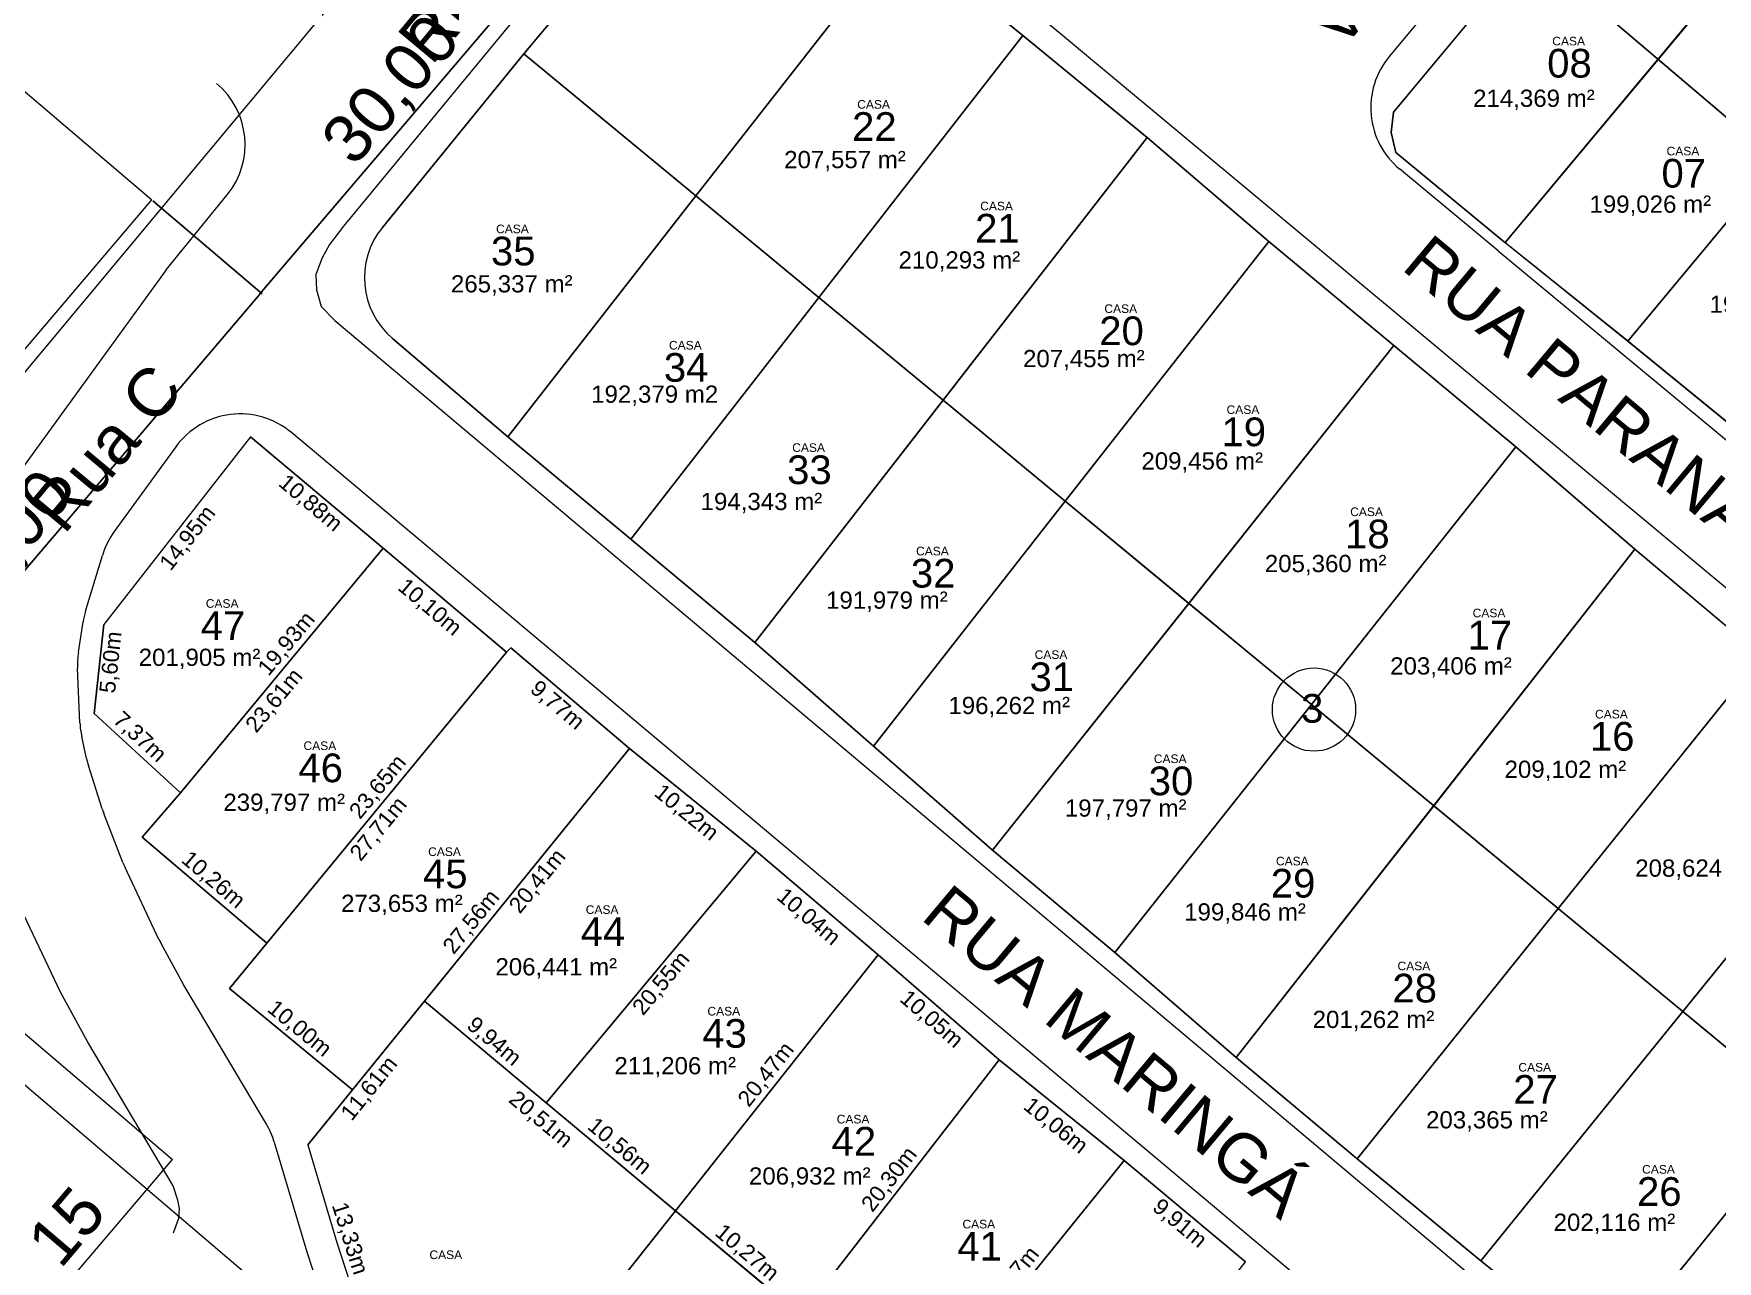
# Model space of a CAD drawing. Header units: metres. Extents: x 3808 to 8215, y 2374 to 6187.
# Drawn here: x 7255.8 to 7361.4, y 4506.9 to 4583.9 of the extents above; entities that cross this region are included whole.
import ezdxf

# ---------------------------------------------------------------- set-up
doc = ezdxf.new("R2010")
doc.units = ezdxf.units.M
for name, color, linetype in [('0 - Cotas', 7, 'Continuous'), ('Boundary_Lotes', 7, 'Continuous'), ('Lado_Lotes', 7, 'Continuous'), ('Numero_Lote', 7, 'Continuous'), ('Poligonal_1a_Ordem', 7, 'Continuous'), ('Quadra', 7, 'Continuous'), ('vista', 7, 'Continuous'), ('Área_Lotes', 7, 'Continuous')]:
    doc.layers.add(name, color=color, linetype=linetype)
doc.layers.add('MEIO_FIO', color=252, linetype='Continuous', lineweight=0)
doc.layers.add('Nome_Ruas', color=7, linetype='Continuous', lineweight=0)
doc.styles.add('Arial', font='arial.ttf')
doc.styles.add('pedro', font='arial.ttf', dxfattribs={"height": 3})
doc.styles.add('REGUA80', font='arial.ttf')
doc.dimstyles.new('Copy(2) of ISO-25', dxfattribs={"dimtxt": 1, "dimasz": 2.5, "dimexe": 1.25, "dimexo": 0.625, "dimgap": 0.2, "dimtad": 1, "dimtoh": 1, "dimlfac": 1, "dimzin": 1, "dimtxsty": 'Arial', "dimblk": 'NONE', "dimcen": 0, "dimse1": 1, "dimse2": 1, "dimsd1": 1, "dimsd2": 1, "dimclrt": 256, "dimaunit": 1, "dimadec": 3, "dimazin": 0, "dimtfac": 1, "dimtmove": 0, "dimatfit": 3, "dimldrblk": 'NONE', "dimfxl": 1, "dimtolj": 1, "dimtzin": 0, "dimarcsym": 0})
doc.dimstyles.new('pedro', dxfattribs={"dimtxt": 3, "dimasz": 0.1, "dimexe": 0.1, "dimexo": 0.1, "dimgap": 0.05, "dimtad": 1, "dimzin": 1, "dimtxsty": 'pedro', "dimblk": 'ARCHTICK', "dimcen": 2.5, "dimdle": 0.1, "dimadec": 0, "dimazin": 0, "dimtfac": 1, "dimtmove": 0, "dimatfit": 3, "dimldrblk": 'ARCHTICK', "dimfxl": 0.3, "dimarcsym": 0})

# ---------------------------------------------------------------- blocks, each defined once
blk = doc.blocks.new('_ARCHTICK')
at = {"color": 0, "linetype": 'ByBlock', "const_width": 0.15}
blk.add_lwpolyline([(-0.5, -0.5), (0.5, 0.5)], dxfattribs=at)
blk = doc.blocks.new('*D9265')
at = {"layer": 'Defpoints', "color": 0, "transparency": 16777216}
for p in [(7311.78, 4630.62), (7486.92, 4481.54), (7482.36, 4476.19)]:
    blk.add_point(p, dxfattribs=at)
at = {"layer": 'vista', "color": 0, "lineweight": -2, "transparency": 16777216}
for p, q in [((7311.72, 4630.55), (7307.16, 4625.19)), ((7307.14, 4625.33), (7482.44, 4476.12)), ((7486.86, 4481.47), (7482.3, 4476.11))]:
    blk.add_line(p, q, dxfattribs=at)
at = {"layer": 'vista', "color": 0, "lineweight": -2, "transparency": 16777216, "xscale": 0.1, "yscale": 0.1, "zscale": 0.1}
for p, rotation in [((7307.22, 4625.27), 139.595887678014), ((7482.36, 4476.19), 319.595887678014)]:
    blk.add_blockref('_ARCHTICK', p, dxfattribs=dict(at, rotation=rotation))
at = {"layer": 'vista', "color": 0, "lineweight": 5, "transparency": 16777216, "insert": (7395.99, 4552.14), "char_height": 3, "attachment_point": 5, "rotation": 319.5959, "style": 'pedro'}
blk.add_mtext('230,00', dxfattribs=at)
blk = doc.blocks.new('*D9269')
at = {"layer": 'Defpoints', "color": 0, "transparency": 16777216}
for p in [(7263.17, 4573.51), (7270.02, 4567.68), (7234, 4539.24)]:
    blk.add_point(p, dxfattribs=at)
at = {"layer": 'vista', "color": 0, "lineweight": -2, "transparency": 16777216}
for p, q in [((7263.24, 4573.45), (7270.09, 4567.62)), ((7240.78, 4533.34), (7270.08, 4567.76)), ((7234.08, 4539.18), (7240.92, 4533.35))]:
    blk.add_line(p, q, dxfattribs=at)
at = {"layer": 'vista', "color": 0, "lineweight": -2, "transparency": 16777216, "xscale": 0.1, "yscale": 0.1, "zscale": 0.1}
for p, rotation in [((7270.02, 4567.68), 49.59588771418515), ((7240.85, 4533.41), 229.5958877141852)]:
    blk.add_blockref('_ARCHTICK', p, dxfattribs=dict(at, rotation=rotation))
at = {"layer": 'vista', "color": 0, "lineweight": 5, "transparency": 16777216, "insert": (7254.02, 4551.75), "char_height": 3, "attachment_point": 5, "rotation": 49.5959, "style": 'pedro'}
blk.add_mtext('45,00', dxfattribs=at)
blk = doc.blocks.new('*D9270')
at = {"layer": 'Defpoints', "color": 0, "transparency": 16777216}
for p in [(7282.61, 4596.36), (7289.46, 4590.53), (7263.17, 4573.51)]:
    blk.add_point(p, dxfattribs=at)
at = {"layer": 'vista', "color": 0, "lineweight": -2, "transparency": 16777216}
for p, q in [((7282.69, 4596.29), (7289.54, 4590.46)), ((7269.95, 4567.61), (7289.53, 4590.6)), ((7263.24, 4573.45), (7270.09, 4567.62))]:
    blk.add_line(p, q, dxfattribs=at)
at = {"layer": 'vista', "color": 0, "lineweight": -2, "transparency": 16777216, "xscale": 0.1, "yscale": 0.1, "zscale": 0.1}
for p, rotation in [((7289.46, 4590.53), 49.59588771418515), ((7270.02, 4567.68), 229.5958877141852)]:
    blk.add_blockref('_ARCHTICK', p, dxfattribs=dict(at, rotation=rotation))
at = {"layer": 'vista', "color": 0, "lineweight": 5, "transparency": 16777216, "insert": (7278.33, 4580.31), "char_height": 3, "attachment_point": 5, "rotation": 49.5959, "style": 'pedro'}
blk.add_mtext('30,00', dxfattribs=at)
blk = doc.blocks.new('*D10104')
at = {"layer": 'Defpoints', "color": 0, "transparency": 16777216}
for p in [(7296.01, 4510.11), (7296.01, 4510.11), (7303.9, 4503.52)]:
    blk.add_point(p, dxfattribs=at)
at = {"layer": '0 - Cotas', "lineweight": 5, "transparency": 16777216, "insert": (7300.47, 4507.43), "char_height": 1, "attachment_point": 5, "rotation": 320.1406, "style": 'Arial'}
blk.add_mtext('\\A1;10,27m', dxfattribs=at)
blk = doc.blocks.new('_None')
blk = doc.blocks.new('*D10105')
at = {"layer": 'Defpoints', "color": 0, "transparency": 16777216}
for p in [(7287.9, 4516.88), (7287.9, 4516.88), (7296.01, 4510.11)]:
    blk.add_point(p, dxfattribs=at)
at = {"layer": '0 - Cotas', "lineweight": 5, "transparency": 16777216, "insert": (7292.47, 4514.11), "char_height": 1, "attachment_point": 5, "rotation": 320.1406, "style": 'Arial'}
blk.add_mtext('\\A1;10,56m', dxfattribs=at)
blk = doc.blocks.new('*D10106')
at = {"layer": 'Defpoints', "color": 0, "transparency": 16777216}
for p in [(7280.27, 4523.25), (7280.27, 4523.25), (7287.9, 4516.88)]:
    blk.add_point(p, dxfattribs=at)
at = {"layer": '0 - Cotas', "lineweight": 5, "transparency": 16777216, "insert": (7284.6, 4520.68), "char_height": 1, "attachment_point": 5, "rotation": 320.1406, "style": 'Arial'}
blk.add_mtext('\\A1;9,94m', dxfattribs=at)
blk = doc.blocks.new('*D10125')
at = {"layer": 'Defpoints', "color": 0, "transparency": 16777216}
for p in [(7324.16, 4513.26), (7324.16, 4513.26), (7311.31, 4497.33)]:
    blk.add_point(p, dxfattribs=at)
at = {"layer": '0 - Cotas', "lineweight": 5, "transparency": 16777216, "insert": (7317.11, 4505.8), "char_height": 1, "attachment_point": 5, "rotation": 51.1008, "style": 'Arial'}
blk.add_mtext('\\A1;20,47m', dxfattribs=at)
blk = doc.blocks.new('*D10126')
at = {"layer": 'Defpoints', "color": 0, "transparency": 16777216}
for p in [(7324.16, 4513.26), (7331.76, 4506.9), (7330.7, 4505.64)]:
    blk.add_point(p, dxfattribs=at)
at = {"layer": '0 - Cotas', "lineweight": 5, "transparency": 16777216, "insert": (7327.61, 4509.27), "char_height": 1, "attachment_point": 5, "rotation": 320.0673, "style": 'Arial'}
blk.add_mtext('\\A1;9,91m', dxfattribs=at)
blk = doc.blocks.new('*D10133')
at = {"layer": 'Defpoints', "color": 0, "transparency": 16777216}
for p in [(7296.01, 4510.11), (7296.01, 4510.11), (7283.3, 4494.06)]:
    blk.add_point(p, dxfattribs=at)
at = {"layer": '0 - Cotas', "lineweight": 5, "transparency": 16777216, "insert": (7289.03, 4502.58), "char_height": 1, "attachment_point": 5, "rotation": 51.6048, "style": 'Arial'}
blk.add_mtext('\\A1;20,47m', dxfattribs=at)
blk = doc.blocks.new('*D10134')
at = {"layer": 'Defpoints', "color": 0, "transparency": 16777216}
for p in [(7316.32, 4519.57), (7324.16, 4513.26), (7323, 4511.82)]:
    blk.add_point(p, dxfattribs=at)
at = {"layer": '0 - Cotas', "lineweight": 5, "transparency": 16777216, "insert": (7319.83, 4515.4), "char_height": 1, "attachment_point": 5, "rotation": 321.1821, "style": 'Arial'}
blk.add_mtext('\\A1;10,06m', dxfattribs=at)
blk = doc.blocks.new('*D10135')
at = {"layer": 'Defpoints', "color": 0, "transparency": 16777216}
for p in [(7316.32, 4519.57), (7303.9, 4503.52), (7303.9, 4503.52)]:
    blk.add_point(p, dxfattribs=at)
at = {"layer": '0 - Cotas', "lineweight": 5, "transparency": 16777216, "insert": (7309.47, 4512.04), "char_height": 1, "attachment_point": 5, "rotation": 52.2604, "style": 'Arial'}
blk.add_mtext('\\A1;20,30m', dxfattribs=at)
blk = doc.blocks.new('*D10136')
at = {"layer": 'Defpoints', "color": 0, "transparency": 16777216}
for p in [(7308.72, 4526.15), (7316.32, 4519.57), (7315.2, 4518.28)]:
    blk.add_point(p, dxfattribs=at)
at = {"layer": '0 - Cotas', "lineweight": 5, "transparency": 16777216, "insert": (7312.04, 4522.08), "char_height": 1, "attachment_point": 5, "rotation": 319.1306, "style": 'Arial'}
blk.add_mtext('\\A1;10,05m', dxfattribs=at)
blk = doc.blocks.new('*D10137')
at = {"layer": 'Defpoints', "color": 0, "transparency": 16777216}
for p in [(7308.72, 4526.15), (7296.01, 4510.11), (7296.01, 4510.11)]:
    blk.add_point(p, dxfattribs=at)
at = {"layer": '0 - Cotas', "lineweight": 5, "transparency": 16777216, "insert": (7301.74, 4518.62), "char_height": 1, "attachment_point": 5, "rotation": 51.6048, "style": 'Arial'}
blk.add_mtext('\\A1;20,47m', dxfattribs=at)
blk = doc.blocks.new('*D10138')
at = {"layer": 'Defpoints', "color": 0, "transparency": 16777216}
for p in [(7301.07, 4532.65), (7308.72, 4526.15), (7307.53, 4524.74)]:
    blk.add_point(p, dxfattribs=at)
at = {"layer": '0 - Cotas', "lineweight": 5, "transparency": 16777216, "insert": (7304.33, 4528.5), "char_height": 1, "attachment_point": 5, "rotation": 319.6502, "style": 'Arial'}
blk.add_mtext('\\A1;10,04m', dxfattribs=at)
blk = doc.blocks.new('*D10139')
at = {"layer": 'Defpoints', "color": 0, "transparency": 16777216}
for p in [(7301.07, 4532.65), (7287.9, 4516.88), (7289.12, 4515.85)]:
    blk.add_point(p, dxfattribs=at)
at = {"layer": '0 - Cotas', "lineweight": 5, "transparency": 16777216, "insert": (7295.16, 4524.34), "char_height": 1, "attachment_point": 5, "rotation": 50.1406, "style": 'Arial'}
blk.add_mtext('\\A1;20,55m', dxfattribs=at)
blk = doc.blocks.new('*D10140')
at = {"layer": 'Defpoints', "color": 0, "transparency": 16777216}
for p in [(7293.14, 4539.09), (7301.07, 4532.65), (7299.99, 4531.31)]:
    blk.add_point(p, dxfattribs=at)
at = {"layer": '0 - Cotas', "lineweight": 5, "transparency": 16777216, "insert": (7296.67, 4535.04), "char_height": 1, "attachment_point": 5, "rotation": 320.9083, "style": 'Arial'}
blk.add_mtext('\\A1;10,22m', dxfattribs=at)
blk = doc.blocks.new('*D10141')
at = {"layer": 'Defpoints', "color": 0, "transparency": 16777216}
for p in [(7293.14, 4539.09), (7280.27, 4523.25), (7281.52, 4522.23)]:
    blk.add_point(p, dxfattribs=at)
at = {"layer": '0 - Cotas', "lineweight": 5, "transparency": 16777216, "insert": (7287.4, 4530.74), "char_height": 1, "attachment_point": 5, "rotation": 50.9221, "style": 'Arial'}
blk.add_mtext('\\A1;20,41m', dxfattribs=at)
blk = doc.blocks.new('*D10142')
at = {"layer": 'Defpoints', "color": 0, "transparency": 16777216}
for p in [(7280.27, 4523.25), (7272.96, 4514.23), (7274.21, 4513.21)]:
    blk.add_point(p, dxfattribs=at)
at = {"layer": '0 - Cotas', "lineweight": 5, "transparency": 16777216, "insert": (7276.85, 4517.74), "char_height": 1, "attachment_point": 5, "rotation": 50.989, "style": 'Arial'}
blk.add_mtext('\\A1;11,61m', dxfattribs=at)
blk = doc.blocks.new('*D10143')
at = {"layer": 'Defpoints', "color": 0, "transparency": 16777216}
for p in [(7280.27, 4523.25), (7296.01, 4510.11), (7294.81, 4508.67)]:
    blk.add_point(p, dxfattribs=at)
at = {"layer": '0 - Cotas', "lineweight": 5, "transparency": 16777216, "insert": (7287.53, 4515.79), "char_height": 1, "attachment_point": 5, "rotation": 320.1406, "style": 'Arial'}
blk.add_mtext('\\A1;20,51m', dxfattribs=at)
blk = doc.blocks.new('*D10144')
at = {"layer": 'Defpoints', "color": 0, "transparency": 16777216}
for p in [(7272.96, 4514.23), (7276.87, 4501.48), (7276.97, 4501.51)]:
    blk.add_point(p, dxfattribs=at)
at = {"layer": '0 - Cotas', "lineweight": 5, "transparency": 16777216, "insert": (7275.54, 4508.35), "char_height": 1, "attachment_point": 5, "rotation": 287.4972, "style": 'Arial'}
blk.add_mtext('\\A1;13,33m', dxfattribs=at)
blk = doc.blocks.new('*D10146')
at = {"layer": 'Defpoints', "color": 0, "transparency": 16777216}
for p in [(7268.03, 4524.04), (7275.76, 4517.7), (7275.76, 4517.7)]:
    blk.add_point(p, dxfattribs=at)
at = {"layer": '0 - Cotas', "lineweight": 5, "transparency": 16777216, "insert": (7272.4, 4521.49), "char_height": 1, "attachment_point": 5, "rotation": 320.605, "style": 'Arial'}
blk.add_mtext('\\A1;10,00m', dxfattribs=at)
blk = doc.blocks.new('*D10147')
at = {"layer": 'Defpoints', "color": 0, "transparency": 16777216}
for p in [(7285.68, 4545.4), (7286.99, 4544.33), (7268.03, 4524.04)]:
    blk.add_point(p, dxfattribs=at)
at = {"layer": '0 - Cotas', "lineweight": 5, "transparency": 16777216, "insert": (7277.43, 4534.02), "char_height": 1, "attachment_point": 5, "rotation": 50.429, "style": 'Arial'}
blk.add_mtext('\\A1;27,71m', dxfattribs=at)
blk = doc.blocks.new('*D10148')
at = {"layer": 'Defpoints', "color": 0, "transparency": 16777216}
for p in [(7285.68, 4545.4), (7293.14, 4539.09), (7292.03, 4537.79)]:
    blk.add_point(p, dxfattribs=at)
at = {"layer": '0 - Cotas', "lineweight": 5, "transparency": 16777216, "insert": (7288.57, 4541.77), "char_height": 1, "attachment_point": 5, "rotation": 319.7385, "style": 'Arial'}
blk.add_mtext('\\A1;9,77m', dxfattribs=at)
blk = doc.blocks.new('*D10149')
at = {"layer": 'Defpoints', "color": 0, "transparency": 16777216}
for p in [(7293.14, 4539.09), (7275.76, 4517.7), (7275.76, 4517.7)]:
    blk.add_point(p, dxfattribs=at)
at = {"layer": '0 - Cotas', "lineweight": 5, "transparency": 16777216, "insert": (7283.25, 4528.19), "char_height": 1, "attachment_point": 5, "rotation": 50.9221, "style": 'Arial'}
blk.add_mtext('\\A1;27,56m', dxfattribs=at)
blk = doc.blocks.new('*D10150')
at = {"layer": 'Defpoints', "color": 0, "transparency": 16777216}
for p in [(7277.69, 4551.65), (7276.53, 4550.28), (7285.41, 4545.15)]:
    blk.add_point(p, dxfattribs=at)
at = {"layer": '0 - Cotas', "lineweight": 5, "transparency": 16777216, "insert": (7280.57, 4547.92), "char_height": 1, "attachment_point": 5, "rotation": 319.864, "style": 'Arial'}
blk.add_mtext('\\A1;10,10m', dxfattribs=at)
blk = doc.blocks.new('*D10151')
at = {"layer": 'Defpoints', "color": 0, "transparency": 16777216}
for p in [(7269.35, 4558.65), (7277.69, 4551.65), (7276.65, 4550.42)]:
    blk.add_point(p, dxfattribs=at)
at = {"layer": '0 - Cotas', "lineweight": 5, "transparency": 16777216, "insert": (7273.09, 4554.45), "char_height": 1, "attachment_point": 5, "rotation": 319.9899, "style": 'Arial'}
blk.add_mtext('\\A1;10,88m', dxfattribs=at)
blk = doc.blocks.new('*D10152')
at = {"layer": 'Defpoints', "color": 0, "transparency": 16777216}
for p in [(7269.35, 4558.65), (7260.16, 4546.87), (7261.46, 4545.85)]:
    blk.add_point(p, dxfattribs=at)
at = {"layer": '0 - Cotas', "lineweight": 5, "transparency": 16777216, "insert": (7265.46, 4552.27), "char_height": 1, "attachment_point": 5, "rotation": 52.0179, "style": 'Arial'}
blk.add_mtext('\\A1;14,95m', dxfattribs=at)
blk = doc.blocks.new('*D10153')
at = {"layer": 'Defpoints', "color": 0, "transparency": 16777216}
for p in [(7260.16, 4546.87), (7259.54, 4541.3), (7261.1, 4541.13)]:
    blk.add_point(p, dxfattribs=at)
at = {"layer": '0 - Cotas', "lineweight": 5, "transparency": 16777216, "insert": (7260.66, 4544.5), "char_height": 1, "attachment_point": 5, "rotation": 83.716, "style": 'Arial'}
blk.add_mtext('\\A1;5,60m', dxfattribs=at)
blk = doc.blocks.new('*D10154')
at = {"layer": 'Defpoints', "color": 0, "transparency": 16777216}
for p in [(7259.54, 4541.3), (7264.97, 4536.31), (7264.97, 4536.31)]:
    blk.add_point(p, dxfattribs=at)
at = {"layer": '0 - Cotas', "lineweight": 5, "transparency": 16777216, "insert": (7262.38, 4539.78), "char_height": 1, "attachment_point": 5, "rotation": 317.3731, "style": 'Arial'}
blk.add_mtext('\\A1;7,37m', dxfattribs=at)
blk = doc.blocks.new('*D10155')
at = {"layer": 'Defpoints', "color": 0, "transparency": 16777216}
for p in [(7277.69, 4551.65), (7277.69, 4551.65), (7264.97, 4536.31)]:
    blk.add_point(p, dxfattribs=at)
at = {"layer": '0 - Cotas', "lineweight": 5, "transparency": 16777216, "insert": (7271.66, 4545.64), "char_height": 1, "attachment_point": 5, "rotation": 50.3351, "style": 'Arial'}
blk.add_mtext('\\A1;19,93m', dxfattribs=at)
blk = doc.blocks.new('*D10156')
at = {"layer": 'Defpoints', "color": 0, "transparency": 16777216}
for p in [(7277.69, 4551.65), (7278.99, 4550.58), (7262.62, 4533.48)]:
    blk.add_point(p, dxfattribs=at)
at = {"layer": '0 - Cotas', "lineweight": 5, "transparency": 16777216, "insert": (7270.89, 4542.07), "char_height": 1, "attachment_point": 5, "rotation": 50.3351, "style": 'Arial'}
blk.add_mtext('\\A1;23,61m', dxfattribs=at)
blk = doc.blocks.new('*D10157')
at = {"layer": 'Defpoints', "color": 0, "transparency": 16777216}
for p in [(7262.56, 4533.53), (7262.56, 4533.53), (7270.38, 4526.88)]:
    blk.add_point(p, dxfattribs=at)
at = {"layer": '0 - Cotas', "lineweight": 5, "transparency": 16777216, "insert": (7266.99, 4530.82), "char_height": 1, "attachment_point": 5, "rotation": 319.6238, "style": 'Arial'}
blk.add_mtext('\\A1;10,26m', dxfattribs=at)
blk = doc.blocks.new('*D10158')
at = {"layer": 'Defpoints', "color": 0, "transparency": 16777216}
for p in [(7285.41, 4545.15), (7285.41, 4545.15), (7270.38, 4526.88)]:
    blk.add_point(p, dxfattribs=at)
at = {"layer": '0 - Cotas', "lineweight": 5, "transparency": 16777216, "insert": (7277.39, 4536.66), "char_height": 1, "attachment_point": 5, "rotation": 50.555, "style": 'Arial'}
blk.add_mtext('\\A1;23,65m', dxfattribs=at)

msp = doc.modelspace()

# ---------------------------------------------------------------- linework, layer by layer
at = {"layer": 'Boundary_Lotes', "lineweight": 5, "flags": 128}
for points in [[(7310.07, 4590.106), (7303.678, 4595.443, 0.4142289), (7296.635, 4594.809), (7286.506, 4582.677), (7297.295, 4573.76)], [(7297.295, 4573.76), (7286.506, 4582.677), (7277.628, 4571.785, 0.4076257), (7278.258, 4564.822), (7285.489, 4558.652)]]:
    msp.add_lwpolyline(points, format="xyb", close=True, dxfattribs=at)
for points in [[(7361.039, 4586.405), (7352.875, 4593.206), (7341.051, 4579.006), (7340.896, 4577.731), (7341.205, 4576.477), (7348.024, 4570.863), (7348.065, 4570.83)], [(7317.801, 4583.813), (7310.07, 4590.106), (7297.295, 4573.76), (7305.012, 4567.382)], [(7368.615, 4580.095), (7361.039, 4586.405), (7348.065, 4570.83), (7355.749, 4564.65)], [(7325.6, 4577.422), (7317.801, 4583.813), (7305.012, 4567.382), (7312.8, 4560.945)], [(7376.251, 4573.733), (7368.615, 4580.095), (7355.749, 4564.649), (7363.455, 4558.371)], [(7333.229, 4570.902), (7325.6, 4577.422), (7312.8, 4560.945), (7320.466, 4554.61)], [(7305.012, 4567.382), (7297.295, 4573.76), (7285.489, 4558.652), (7293.219, 4552.229)], [(7341.075, 4564.371), (7333.229, 4570.902), (7320.466, 4554.61), (7328.219, 4548.202)], [(7312.8, 4560.945), (7305.012, 4567.382), (7293.219, 4552.229), (7300.987, 4545.739)], [(7348.716, 4558.022), (7341.075, 4564.371), (7328.219, 4548.202), (7335.899, 4541.854)], [(7320.466, 4554.61), (7312.8, 4560.945), (7300.987, 4545.739), (7308.426, 4539.242)], [(7277.687, 4551.654), (7269.355, 4558.649), (7260.157, 4546.869), (7259.544, 4541.301), (7264.965, 4536.312)], [(7356.197, 4551.604), (7348.716, 4558.022), (7335.899, 4541.854), (7343.576, 4535.51)], [(7328.219, 4548.202), (7320.466, 4554.61), (7308.426, 4539.242), (7315.902, 4532.712)], [(7285.408, 4545.145), (7277.687, 4551.654), (7264.965, 4536.312), (7262.565, 4533.529), (7270.382, 4526.881)], [(7364.129, 4544.912), (7356.197, 4551.604), (7343.576, 4535.51), (7351.385, 4529.056)], [(7335.899, 4541.854), (7328.219, 4548.202), (7315.902, 4532.712), (7323.562, 4526.291)], [(7293.135, 4539.092), (7285.683, 4545.403), (7285.408, 4545.145), (7270.382, 4526.881), (7268.032, 4524.043), (7275.761, 4517.695)], [(7372.2, 4538.645), (7364.129, 4544.912), (7351.385, 4529.056), (7359.201, 4522.596)], [(7343.576, 4535.51), (7335.899, 4541.854), (7323.562, 4526.291), (7331.187, 4519.713)], [(7301.068, 4532.647), (7293.135, 4539.092), (7280.269, 4523.247), (7287.901, 4516.875)], [(7379.721, 4531.988), (7372.2, 4538.645), (7359.201, 4522.596), (7366.962, 4516.182)], [(7351.385, 4529.056), (7343.576, 4535.51), (7331.187, 4519.713), (7338.769, 4513.358)], [(7308.721, 4526.146), (7301.068, 4532.647), (7287.901, 4516.875), (7296.009, 4510.105)], [(7359.201, 4522.596), (7351.385, 4529.056), (7338.769, 4513.358), (7346.531, 4506.954)], [(7316.319, 4519.571), (7308.721, 4526.146), (7296.009, 4510.105), (7303.896, 4503.52)], [(7296.009, 4510.105), (7287.901, 4516.875), (7280.269, 4523.247), (7275.761, 4517.695), (7272.961, 4514.226), (7274.78, 4508.11), (7276.84, 4501.742), (7277.097, 4501.284), (7277.782, 4500.095), (7279.414, 4497.809), (7280.881, 4496.123), (7283.298, 4494.065)], [(7366.962, 4516.182), (7359.201, 4522.596), (7346.531, 4506.954), (7354.43, 4500.656)], [(7324.16, 4513.262), (7316.319, 4519.571), (7303.896, 4503.52), (7311.307, 4497.333)], [(7374.672, 4509.81), (7366.962, 4516.182), (7354.43, 4500.656), (7361.985, 4494.667)], [(7331.76, 4506.9), (7324.16, 4513.262), (7311.307, 4497.333), (7319.137, 4490.795)], [(7303.896, 4503.52), (7296.009, 4510.105), (7283.298, 4494.065), (7291.289, 4487.231)]]:
    msp.add_lwpolyline(points, close=True, dxfattribs=at)
at = {"layer": 'Lado_Lotes', "lineweight": 5}
for p, q in [((7286.506, 4582.677), (7296.635, 4594.809)), ((7341.051, 4579.006), (7352.875, 4593.206)), ((7285.489, 4558.652), (7310.07, 4590.106)), ((7310.07, 4590.106), (7317.801, 4583.813)), ((7348.064, 4570.83), (7361.039, 4586.405)), ((7293.219, 4552.229), (7317.801, 4583.813)), ((7317.801, 4583.813), (7325.6, 4577.422)), ((7277.628, 4571.785), (7286.506, 4582.677)), ((7383.274, 4502.7), (7286.506, 4582.677)), ((7355.748, 4564.649), (7368.615, 4580.095)), ((7340.896, 4577.731), (7341.051, 4579.006)), ((7300.987, 4545.739), (7325.6, 4577.422)), ((7325.6, 4577.422), (7333.229, 4570.902)), ((7341.205, 4576.477), (7340.896, 4577.731)), ((7348.024, 4570.863), (7341.205, 4576.477)), ((7308.426, 4539.242), (7333.229, 4570.902)), ((7333.229, 4570.902), (7341.075, 4564.371)), ((7355.708, 4564.683), (7348.024, 4570.863)), ((7285.489, 4558.652), (7278.258, 4564.822)), ((7363.414, 4558.404), (7355.708, 4564.683)), ((7315.902, 4532.712), (7341.075, 4564.371)), ((7341.075, 4564.371), (7348.716, 4558.022)), ((7269.355, 4558.649), (7260.157, 4546.869)), ((7269.355, 4558.649), (7277.687, 4551.654)), ((7293.219, 4552.229), (7285.489, 4558.652)), ((7323.562, 4526.291), (7348.716, 4558.022)), ((7348.716, 4558.022), (7356.197, 4551.604)), ((7300.987, 4545.739), (7293.219, 4552.229)), ((7277.687, 4551.654), (7264.965, 4536.312)), ((7277.687, 4551.654), (7285.408, 4545.145)), ((7331.187, 4519.713), (7356.197, 4551.604)), ((7356.197, 4551.604), (7364.129, 4544.912)), ((7259.544, 4541.301), (7260.157, 4546.869)), ((7285.408, 4545.145), (7285.683, 4545.403)), ((7285.683, 4545.403), (7293.135, 4539.092)), ((7315.902, 4532.712), (7300.987, 4545.739)), ((7285.408, 4545.145), (7270.382, 4526.881)), ((7338.769, 4513.358), (7364.129, 4544.912)), ((7264.965, 4536.312), (7259.544, 4541.301)), ((7293.135, 4539.092), (7275.761, 4517.695)), ((7293.135, 4539.092), (7301.068, 4532.647)), ((7346.531, 4506.954), (7372.2, 4538.645)), ((7262.565, 4533.529), (7264.965, 4536.312)), ((7270.382, 4526.881), (7262.565, 4533.529)), ((7323.562, 4526.291), (7315.902, 4532.712)), ((7301.068, 4532.647), (7287.901, 4516.875)), ((7301.068, 4532.647), (7308.721, 4526.146)), ((7354.43, 4500.656), (7379.721, 4531.988)), ((7268.032, 4524.043), (7270.382, 4526.881)), ((7308.721, 4526.146), (7283.298, 4494.065)), ((7308.721, 4526.146), (7316.319, 4519.571)), ((7331.187, 4519.713), (7323.562, 4526.291)), ((7275.761, 4517.695), (7268.032, 4524.043)), ((7280.269, 4523.247), (7350.96, 4464.225)), ((7291.289, 4487.231), (7316.319, 4519.571)), ((7316.319, 4519.571), (7324.16, 4513.262)), ((7338.769, 4513.358), (7331.187, 4519.713)), ((7272.961, 4514.226), (7275.761, 4517.695)), ((7272.961, 4514.226), (7274.78, 4508.11)), ((7298.486, 4481.443), (7324.16, 4513.262)), ((7324.16, 4513.262), (7331.76, 4506.9)), ((7346.531, 4506.954), (7338.769, 4513.358)), ((7274.78, 4508.11), (7276.84, 4501.742)), ((7354.43, 4500.656), (7346.531, 4506.954))]:
    msp.add_line(p, q, dxfattribs=at)
msp.add_arc((7281.503, 4568.626), 5, 140.81629, 229.52459, dxfattribs=at)
at = {"layer": 'MEIO_FIO', "lineweight": 5}
for p, q in [((7388.862, 4526.715), (7303.69, 4597.658)), ((7295.878, 4596.977), (7275.196, 4571.865)), ((7350.997, 4594.77), (7340.783, 4582.5)), ((7347.62, 4570.322), (7341.434, 4575.452)), ((7264.071, 4569.115), (7267.901, 4573.834)), ((7275.196, 4571.865), (7274.309, 4570.716)), ((7273.862, 4569.882), (7273.449, 4568.83)), ((7274.309, 4570.716), (7273.862, 4569.882)), ((7347.62, 4570.322), (7393.724, 4532.025)), ((7264.071, 4569.115), (7254.39, 4555.778)), ((7273.449, 4568.83), (7273.502, 4567.879)), ((7273.502, 4567.879), (7273.788, 4566.817)), ((7273.788, 4566.817), (7274.643, 4565.948)), ((7274.643, 4565.948), (7363.27, 4491.466)), ((7363.804, 4481.809), (7271.928, 4558.914)), ((7264.668, 4558.021), (7260.805, 4552.7)), ((7259.014, 4547.721), (7260.064, 4551.206)), ((7258.562, 4545.131), (7258.861, 4547.049)), ((7258.658, 4540.701), (7258.507, 4544.14)), ((7259.071, 4538.471), (7258.769, 4539.852)), ((7260.05, 4535.321), (7259.19, 4538.025)), ((7261.351, 4531.951), (7260.155, 4535.022)), ((7263.616, 4527.125), (7261.489, 4531.629)), ((7257.438, 4523.815), (7254.98, 4529.02)), ((7265.301, 4524.024), (7263.75, 4526.862)), ((7259.159, 4520.667), (7257.438, 4523.815)), ((7270.352, 4515.537), (7265.176, 4524.244)), ((7264.513, 4511.66), (7259.159, 4520.667)), ((7270.847, 4514.407), (7272.893, 4507.525)), ((7264.802, 4510.77), (7264.513, 4511.66)), ((7264.899, 4510.232), (7264.802, 4510.77)), ((7264.523, 4508.721), (7264.856, 4509.635)), ((7264.856, 4509.635), (7264.899, 4510.232)), ((7272.893, 4507.525), (7275.022, 4500.947))]:
    msp.add_line(p, q, dxfattribs=at)
for centre, start, end in [((7344.625, 4579.301), 140.22438, 230.33124), ((7264.018, 4576.985), 320.93972, 50.08829), ((7268.714, 4555.084), 49.99552, 144.02394), ((7264.852, 4549.763), 144.02394, 163.22756), ((7263.801, 4546.278), 163.22756, 171.12535), ((7263.502, 4544.36), 171.12535, 182.51881), ((7263.653, 4540.921), 182.51881, 192.34004), ((7263.955, 4539.54), 192.34004, 197.63431), ((7264.815, 4536.836), 197.63431, 201.26777), ((7266.01, 4533.765), 201.26777, 205.27949), ((7268.138, 4529.26), 205.27949, 208.6604), ((7266.054, 4512.982), 16.56262, 30.73045)]:
    msp.add_arc(centre, 5, start, end, dxfattribs=at)
at = {"layer": 'Poligonal_1a_Ordem', "lineweight": 5}
for p, q in [((7310.204, 4628.751), (7233.399, 4536.55)), ((7233.399, 4536.55), (7283.298, 4494.065))]:
    msp.add_line(p, q, dxfattribs=at)
at = {"layer": 'Quadra', "lineweight": 5}
msp.add_circle((7336.068, 4541.537), 2.61, dxfattribs=at)
at = {"layer": 'vista', "lineweight": 5}
for p, q in [((7232.707, 4599.438), (7263.167, 4573.511)), ((7146.495, 4436.443), (7263.167, 4573.511)), ((7233.999, 4539.244), (7264.459, 4513.317)), ((7151.028, 4380.056), (7264.459, 4513.317))]:
    msp.add_line(p, q, dxfattribs=at)

# ---------------------------------------------------------------- texts
at = {"layer": 'Nome_Ruas', "lineweight": 5, "style": 'REGUA80'}
for s, rotation, p in [('VR 18-D', 50.50785, (7337.813, 4582.843)), ('Rua C', 50.17469, (7280.715, 4581.873)), ('RUA PARANAVAÍ', 320.06647, (7341.473, 4569.205)), ('Rua C', 50.17469, (7257.662, 4552.453)), ('RUA MARINGÁ', 320.06647, (7311.318, 4528.441)), ('VR 16-D (Atual Rua São Bento)', 50.17469, (7362.438, 4466.319))]:
    msp.add_text(s, height=3, rotation=rotation, dxfattribs=at).set_placement(p)
at = {"layer": 'Numero_Lote', "lineweight": 5, "style": 'REGUA80'}
for s, height, p in [('CASA', 0.54, (7351.012, 4583.203)), ('08', 1.8, (7350.692, 4581.184)), ('CASA', 0.54, (7307.412, 4579.232)), ('22', 1.8, (7307.091, 4577.212)), ('07', 1.8, (7357.861, 4574.283)), ('CASA', 0.54, (7358.181, 4576.303)), ('CASA', 0.54, (7315.128, 4572.854)), ('CASA', 0.54, (7284.76, 4571.421)), ('21', 1.8, (7314.808, 4570.834)), ('35', 1.8, (7284.439, 4569.401)), ('CASA', 0.54, (7322.916, 4566.418)), ('20', 1.8, (7322.595, 4564.398)), ('CASA', 0.54, (7295.605, 4564.124)), ('34', 1.8, (7295.284, 4562.104)), ('CASA', 0.54, (7330.582, 4560.082)), ('19', 1.8, (7330.261, 4558.062)), ('CASA', 0.54, (7303.336, 4557.702)), ('33', 1.8, (7303.015, 4555.682)), ('CASA', 0.54, (7338.335, 4553.675)), ('18', 1.8, (7338.014, 4551.655)), ('CASA', 0.54, (7311.103, 4551.212)), ('32', 1.8, (7310.782, 4549.192)), ('47', 1.8, (7266.231, 4545.904)), ('CASA', 0.54, (7266.552, 4547.924)), ('CASA', 0.54, (7346.016, 4547.327)), ('17', 1.8, (7345.695, 4545.307)), ('31', 1.8, (7318.221, 4542.694)), ('CASA', 0.54, (7318.542, 4544.714)), ('CASA', 0.54, (7353.692, 4540.982)), ('16', 1.8, (7353.371, 4538.963)), ('CASA', 0.54, (7272.681, 4539.001)), ('46', 1.8, (7272.36, 4536.981)), ('30', 1.8, (7325.697, 4536.165)), ('CASA', 0.54, (7326.018, 4538.184)), ('CASA', 0.54, (7280.498, 4532.354)), ('45', 1.8, (7280.177, 4530.334)), ('CASA', 0.54, (7333.678, 4531.764)), ('29', 1.8, (7333.357, 4529.744)), ('44', 1.8, (7290.065, 4526.7)), ('CASA', 0.54, (7290.385, 4528.719)), ('CASA', 0.54, (7341.303, 4525.185)), ('28', 1.8, (7340.982, 4523.165)), ('43', 1.8, (7297.696, 4520.328)), ('CASA', 0.54, (7298.017, 4522.348)), ('CASA', 0.54, (7348.885, 4518.83)), ('27', 1.8, (7348.565, 4516.811)), ('CASA', 0.54, (7306.126, 4515.577)), ('42', 1.8, (7305.805, 4513.558)), ('CASA', 0.54, (7356.648, 4512.427)), ('26', 1.8, (7356.327, 4510.407)), ('CASA', 0.54, (7314.013, 4508.992)), ('41', 1.8, (7313.692, 4506.973)), ('CASA', 0.54, (7280.579, 4507.069))]:
    msp.add_text(s, height=height, dxfattribs=at).set_placement(p)
at = {"layer": 'Quadra', "lineweight": 5, "style": 'REGUA80'}
msp.add_text('3', height=1.8, dxfattribs=at).set_placement((7335.257, 4540.716))
at = {"layer": 'vista', "color": 1, "lineweight": 5, "insert": (7257.817, 4509.121), "char_height": 3, "attachment_point": 5, "rotation": 49.59589, "style": 'pedro'}
msp.add_mtext('15', dxfattribs=at)
at = {"layer": 'Área_Lotes', "lineweight": 5, "style": 'REGUA80'}
for s, p in [('214,369 m²', (7346.044, 4579.347)), ('207,557 m²', (7302.831, 4575.501)), ('199,026 m²', (7353.345, 4572.705)), ('210,293 m²', (7310.006, 4569.203)), ('265,337 m²', (7281.928, 4567.707)), ('199,264 m²', (7360.876, 4566.427)), ('207,455 m²', (7317.813, 4563.018)), ('192,379 m2', (7290.726, 4560.786)), ('209,456 m²', (7325.238, 4556.596)), ('194,343 m²', (7297.589, 4554.052)), ('205,360 m²', (7332.981, 4550.161)), ('191,979 m²', (7305.459, 4547.866)), ('201,905 m²', (7262.344, 4544.278)), ('203,406 m²', (7340.842, 4543.738)), ('196,262 m²', (7313.133, 4541.257)), ('209,102 m²', (7348.018, 4537.254)), ('239,797 m²', (7267.655, 4535.186)), ('197,797 m²', (7320.439, 4534.822)), ('208,624 m²', (7356.213, 4531.056)), ('273,653 m²', (7275.036, 4528.846)), ('199,846 m²', (7327.923, 4528.306)), ('206,441 m²', (7284.721, 4524.865)), ('201,262 m²', (7335.98, 4521.564)), ('211,206 m²', (7292.18, 4518.66)), ('203,365 m²', (7343.093, 4515.266)), ('206,932 m²', (7300.622, 4511.741)), ('202,116 m²', (7351.094, 4508.84))]:
    msp.add_text(s, height=1.08, dxfattribs=at).set_placement(p)

# ---------------------------------------------------------------- dimensions: what is measured, and where the dimension line sits
at = {"layer": '0 - Cotas', "lineweight": 5}
for base, p1, p2, angle, picture, middle in [((7261.464, 4545.849), (7269.355, 4558.649), (7260.157, 4546.869), 232.01793, '*D10152', (7266.093, 4551.777)), ((7276.65, 4550.419), (7269.355, 4558.649), (7277.687, 4551.654), 319.98991, '*D10151', (7272.573, 4553.842)), ((7278.986, 4550.578), (7262.619, 4533.482), (7277.687, 4551.654), 50.33511, '*D10156', (7271.511, 4541.563)), ((7277.687, 4551.654), (7264.965, 4536.312), (7277.687, 4551.654), 50.33511, '*D10155', (7272.278, 4545.13)), ((7276.532, 4550.284), (7285.408, 4545.145), (7277.687, 4551.654), 139.86398, '*D10150', (7280.058, 4547.312)), ((7261.095, 4541.131), (7260.157, 4546.869), (7259.544, 4541.301), 263.71596, '*D10153', (7261.456, 4544.409)), ((7286.987, 4544.326), (7268.032, 4524.043), (7285.683, 4545.403), 50.42901, '*D10147', (7278.05, 4533.512)), ((7292.03, 4537.786), (7285.683, 4545.403), (7293.135, 4539.092), 319.73855, '*D10148', (7288.049, 4541.158)), ((7285.408, 4545.145), (7270.382, 4526.881), (7285.408, 4545.145), 50.55497, '*D10158', (7278.007, 4536.15)), ((7264.965, 4536.312), (7259.544, 4541.301), (7264.965, 4536.312), 317.37314, '*D10154', (7261.838, 4539.19)), ((7275.761, 4517.695), (7293.135, 4539.092), (7275.761, 4517.695), 230.92215, '*D10149', (7283.873, 4527.686)), ((7281.524, 4522.228), (7293.135, 4539.092), (7280.269, 4523.247), 230.92215, '*D10141', (7288.025, 4530.235)), ((7299.986, 4531.314), (7293.135, 4539.092), (7301.068, 4532.647), 320.90825, '*D10140', (7296.169, 4534.415)), ((7262.565, 4533.529), (7270.382, 4526.881), (7262.565, 4533.529), 139.62376, '*D10157', (7266.473, 4530.205)), ((7289.123, 4515.855), (7301.068, 4532.647), (7287.901, 4516.875), 230.14057, '*D10139', (7295.779, 4523.826)), ((7307.525, 4524.739), (7301.068, 4532.647), (7308.721, 4526.146), 319.65016, '*D10138', (7303.811, 4527.894)), ((7296.009, 4510.105), (7308.721, 4526.146), (7296.009, 4510.105), 231.6048, '*D10137', (7302.365, 4518.125)), ((7315.203, 4518.28), (7308.721, 4526.146), (7316.319, 4519.571), 319.13055, '*D10136', (7311.514, 4521.472)), ((7275.761, 4517.695), (7268.032, 4524.043), (7275.761, 4517.695), 320.60502, '*D10146', (7271.896, 4520.869)), ((7274.214, 4513.211), (7280.269, 4523.247), (7272.961, 4514.226), 230.98902, '*D10142', (7277.477, 4517.239)), ((7280.269, 4523.247), (7287.901, 4516.875), (7280.269, 4523.247), 140.14057, '*D10106', (7284.085, 4520.061)), ((7294.81, 4508.669), (7280.269, 4523.247), (7296.009, 4510.105), 320.14057, '*D10143', (7287.016, 4515.177)), ((7303.896, 4503.52), (7316.319, 4519.571), (7303.896, 4503.52), 232.26037, '*D10135', (7310.108, 4511.545)), ((7322.999, 4511.819), (7316.319, 4519.571), (7324.16, 4513.262), 321.18212, '*D10134', (7319.325, 4514.775)), ((7287.901, 4516.875), (7296.009, 4510.105), (7287.901, 4516.875), 140.14057, '*D10105', (7291.955, 4513.49)), ((7276.869, 4501.482), (7272.961, 4514.226), (7276.969, 4501.513), 287.49718, '*D10144', (7274.78, 4508.11)), ((7324.16, 4513.262), (7311.307, 4497.333), (7324.16, 4513.262), 51.10077, '*D10125', (7317.734, 4505.298)), ((7330.703, 4505.638), (7324.16, 4513.262), (7331.76, 4506.9), 320.06731, '*D10126', (7327.096, 4508.656)), ((7296.009, 4510.105), (7283.298, 4494.065), (7296.009, 4510.105), 51.6048, '*D10133', (7289.654, 4502.085)), ((7296.009, 4510.105), (7303.896, 4503.52), (7296.009, 4510.105), 140.14057, '*D10104', (7299.953, 4506.813))]:
    dim = msp.add_linear_dim(base=base, p1=p1, p2=p2, angle=angle, dimstyle='Copy(2) of ISO-25', override={"dimpost": 'm'}, dxfattribs=at)
    dim.commit()
    dim.dimension.update_dxf_attribs({"geometry": picture, "text_midpoint": middle, "dimtype": 161})
at = {"layer": 'vista', "color": 1, "lineweight": 5}
for base, p1, p2, angle, override, picture, middle in [((7482.364, 4476.187), (7311.78, 4630.623), (7486.923, 4481.543), 319.59589, {"dimfxl": 0.1}, '*D9265', (7395.993, 4552.138)), ((7289.461, 4590.527), (7263.167, 4573.511), (7282.612, 4596.356), 49.59589, {"dimtmove": 1, "dimfxl": 0.1}, '*D9270', (7278.327, 4580.305)), ((7270.015, 4567.682), (7233.999, 4539.244), (7263.167, 4573.511), 49.59589, {"dimfxl": 0.1}, '*D9269', (7254.021, 4551.749))]:
    dim = msp.add_linear_dim(base=base, p1=p1, p2=p2, angle=angle, dimstyle='pedro', override=override, dxfattribs=at)
    dim.commit()
    dim.dimension.update_dxf_attribs({"geometry": picture, "text_midpoint": middle})

doc.saveas('drawing.dxf')
